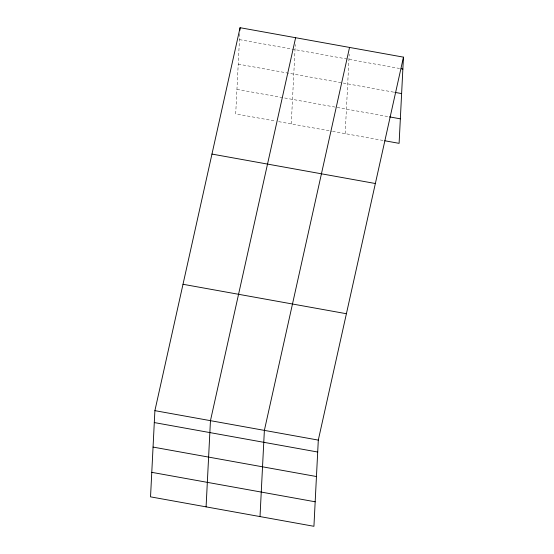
<?xml version="1.0" encoding="UTF-8"?>
<svg xmlns="http://www.w3.org/2000/svg" width="554" height="554" viewBox="0 0 554 554"><rect width="100%" height="100%" fill="white"/><g stroke="black" fill="none" stroke-linecap="round" stroke-linejoin="round"><path stroke-width="0.42" stroke-dasharray="2.77 2.08" d="M239.764 33.662L235.699 113.902L275.262 121.028M291.259 123.909L295.282 44.521M345.177 133.632L349.2 54.244M239.466 39.618L399.496 68.461M238.22 64.132L394.039 92.213M236.946 89.388L388.548 116.707M278.634 121.638L331.701 131.201M332.538 131.353L383.936 140.612"/><path stroke-width="0.83" d="M154.898 410.652L150.536 496.848L313.931 526.3L318.301 440.098L403.464 57.152L240.069 27.7L154.898 410.652L318.301 440.098M206.088 506.862L210.458 420.666L295.621 37.714M239.937 30.255L240.069 27.7M260.013 516.584L264.376 430.382L349.546 47.429M403.464 57.152L399.102 143.347L384.781 140.764M401.179 68.765L402.862 69.07M394.884 92.366L401.622 93.578M389.393 116.859L400.341 118.833M211.96 154.074L375.363 183.519M183.007 284.278L346.402 313.723M154.296 422.57L317.691 452.022M153.056 447.085L316.452 476.53M151.775 472.34L315.171 501.786"/></g></svg>
